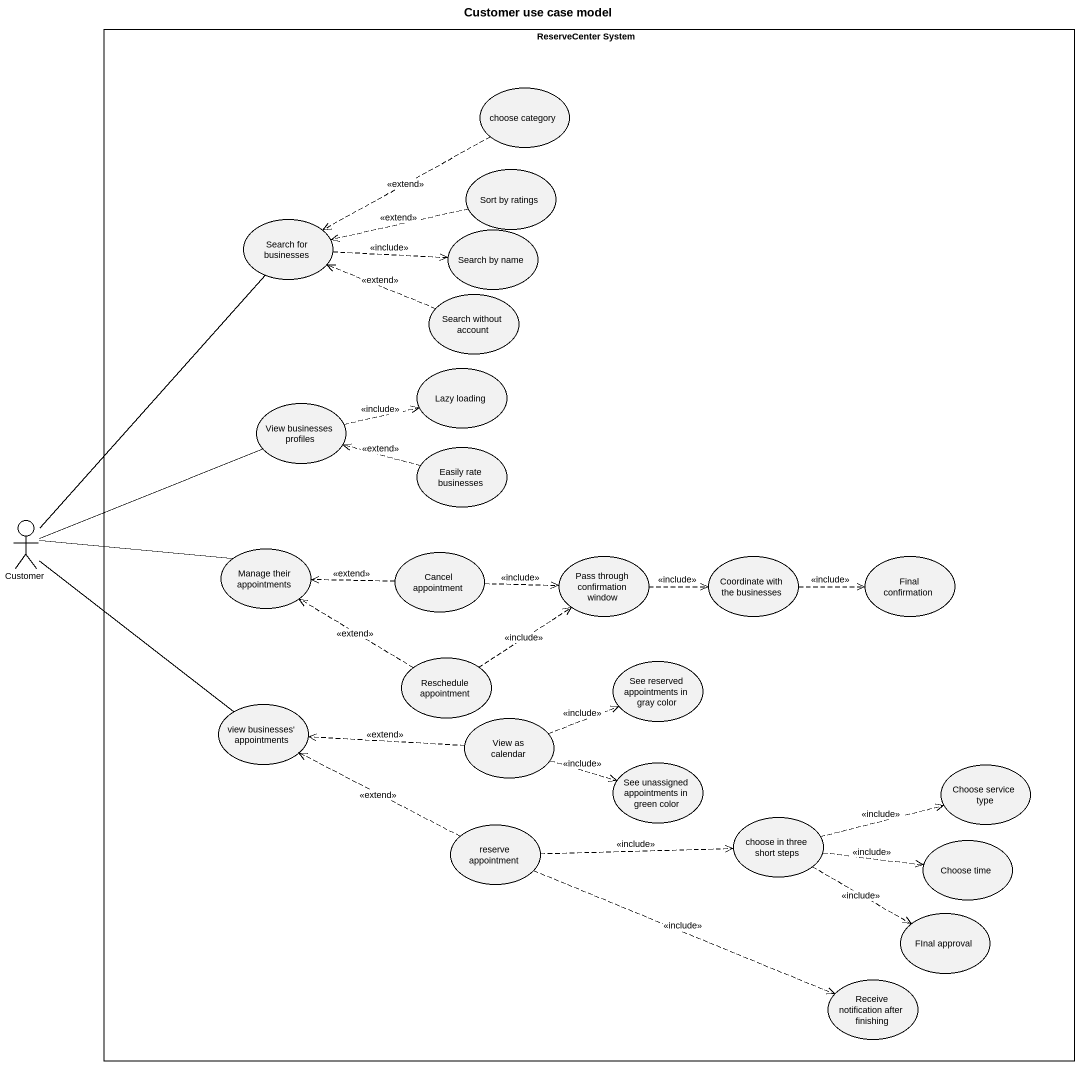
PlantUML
@startuml
title Customer use case model
rectangle "ReserveCenter System" as ReserveCenter_System {
  usecase "choose category" as choose_category
  usecase "Sort by ratings" as Sort_by_ratings
  usecase "Search for businesses" as Search_for_businesses
  usecase "Search by name" as Search_by_name
  usecase "Search without account" as Search_without_account
  usecase "Lazy loading" as Lazy_loading
  usecase "View businesses profiles" as View_businesses_profiles
  usecase "Easily rate businesses" as Easily_rate_businesses
  usecase "Manage their appointments" as Manage_their_appointments
  usecase "Cancel appointment" as Cancel_appointment
  usecase "Pass through confirmation window" as Pass_through_confirmation
  usecase "Coordinate with the businesses" as Coordinate_with_the
  usecase "Final confirmation" as Final_confirmation
  usecase "Reschedule appointment" as Reschedule_appointment
  usecase "See reserved appointments in gray color" as See_reserved_appointments
  usecase "view businesses' appointments" as view_businesses_appointments
  usecase "View as calendar" as View_as_calendar
  usecase "See unassigned appointments in green color" as See_unassigned_appointments
  usecase "Choose service type" as Choose_service_type
  usecase "reserve appointment" as reserve_appointment
  usecase "choose in three short steps" as choose_in_three_short_steps
  usecase "Choose time" as Choose_time
  usecase "FInal approval" as FInal_approval
  usecase "Receive notification after finishing" as Receive_notification_after
}
actor Customer
choose_category .left.> Search_for_businesses : <<extend>>
Sort_by_ratings .left.> Search_for_businesses : <<extend>>
Search_for_businesses .right.> Search_by_name : <<include>>
Search_for_businesses -- Customer
Search_without_account .left.> Search_for_businesses : <<extend>>
View_businesses_profiles .right.> Lazy_loading : <<include>>
Easily_rate_businesses .left.> View_businesses_profiles : <<extend>>
Customer -right- View_businesses_profiles
Manage_their_appointments -left- Customer
Cancel_appointment .left.> Manage_their_appointments : <<extend>>
Cancel_appointment .right.> Pass_through_confirmation : <<include>>
Pass_through_confirmation .right.> Coordinate_with_the : <<include>>
Coordinate_with_the .right.> Final_confirmation : <<include>>
Reschedule_appointment .up.> Manage_their_appointments : <<extend>>
Reschedule_appointment .up.> Pass_through_confirmation : <<include>>
view_businesses_appointments -up- Customer
View_as_calendar .right.> See_reserved_appointments : <<include>>
View_as_calendar .left.> view_businesses_appointments : <<extend>>
View_as_calendar .right.> See_unassigned_appointments : <<include>>
reserve_appointment .left.> view_businesses_appointments : <<extend>>
reserve_appointment .right.> choose_in_three_short_steps : <<include>>
reserve_appointment .right.> Receive_notification_after : <<include>>
choose_in_three_short_steps .right.> Choose_service_type : <<include>>
choose_in_three_short_steps .right.> Choose_time : <<include>>
choose_in_three_short_steps .right.> FInal_approval : <<include>>
@enduml
